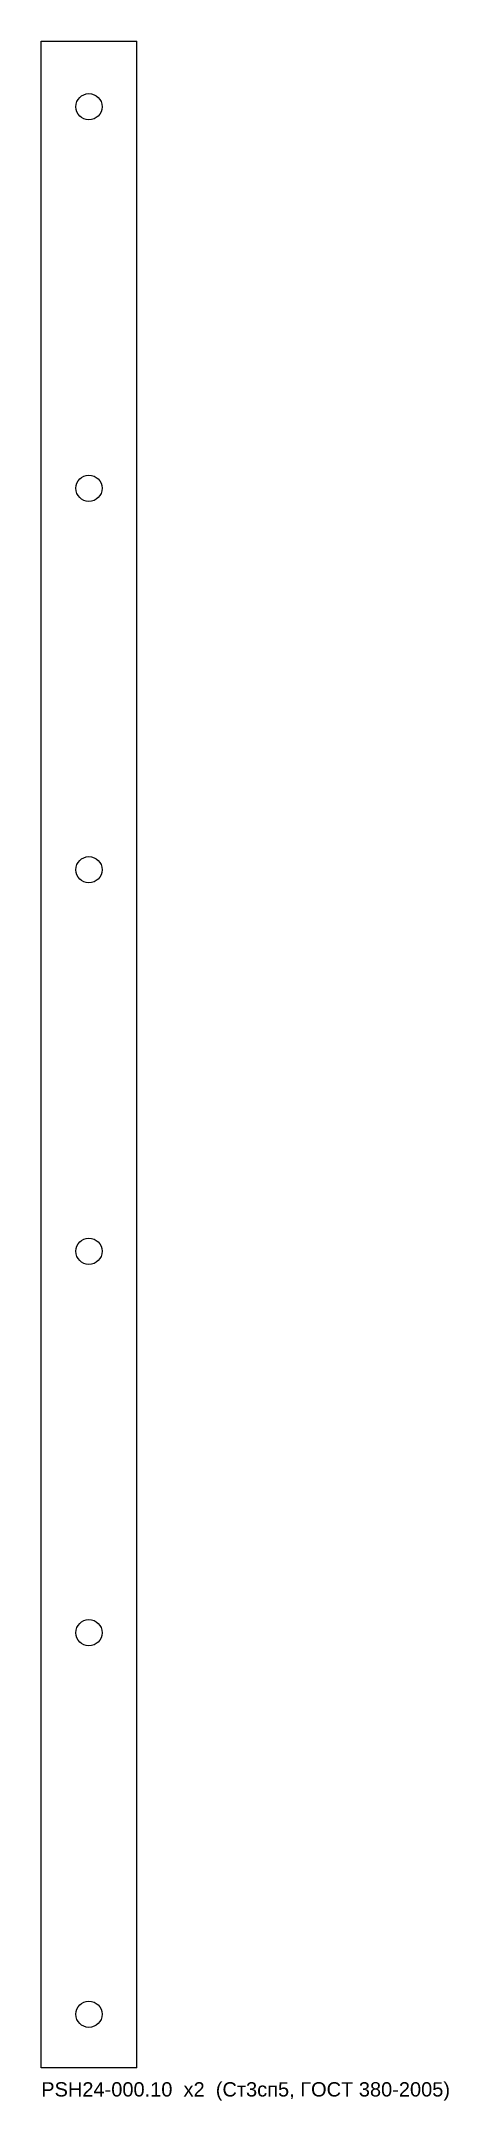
# Model space of a CAD drawing. Header units: millimetres. Extents: x 0 to 171, y -439 to 425.
import ezdxf

# ---------------------------------------------------------------- set-up
doc = ezdxf.new("R2010")
doc.units = ezdxf.units.MM
for name, color, linetype in [('CUT', 1, 'Continuous'), ('CUT_INNER', 3, 'Continuous'), ('MARK', 5, 'Continuous')]:
    doc.layers.add(name, color=color, linetype=linetype)
doc.styles.add('GOST', font='Arial')

msp = doc.modelspace()

# ---------------------------------------------------------------- linework, layer by layer
at = {"layer": 'CUT'}
for p, q in [((0, 425), (40, 425)), ((0, -425), (0, 425)), ((40, -425), (40, 425)), ((40, -425), (0, -425))]:
    msp.add_line(p, q, dxfattribs=at)
at = {"layer": 'CUT_INNER'}
for centre in [(20, 397.5), (20, 237.5), (20, 77.5), (20, -82.5), (20, -242.5), (20, -402.5)]:
    msp.add_circle(centre, 5.5, dxfattribs=at)

# ---------------------------------------------------------------- texts
at = {"layer": 'MARK', "style": 'GOST'}
msp.add_text('PSH24-000.10  x2  (Ст3сп5, ГОСТ 380-2005)', height=6, dxfattribs=at).set_placement((0, -437))

doc.saveas('drawing.dxf')
